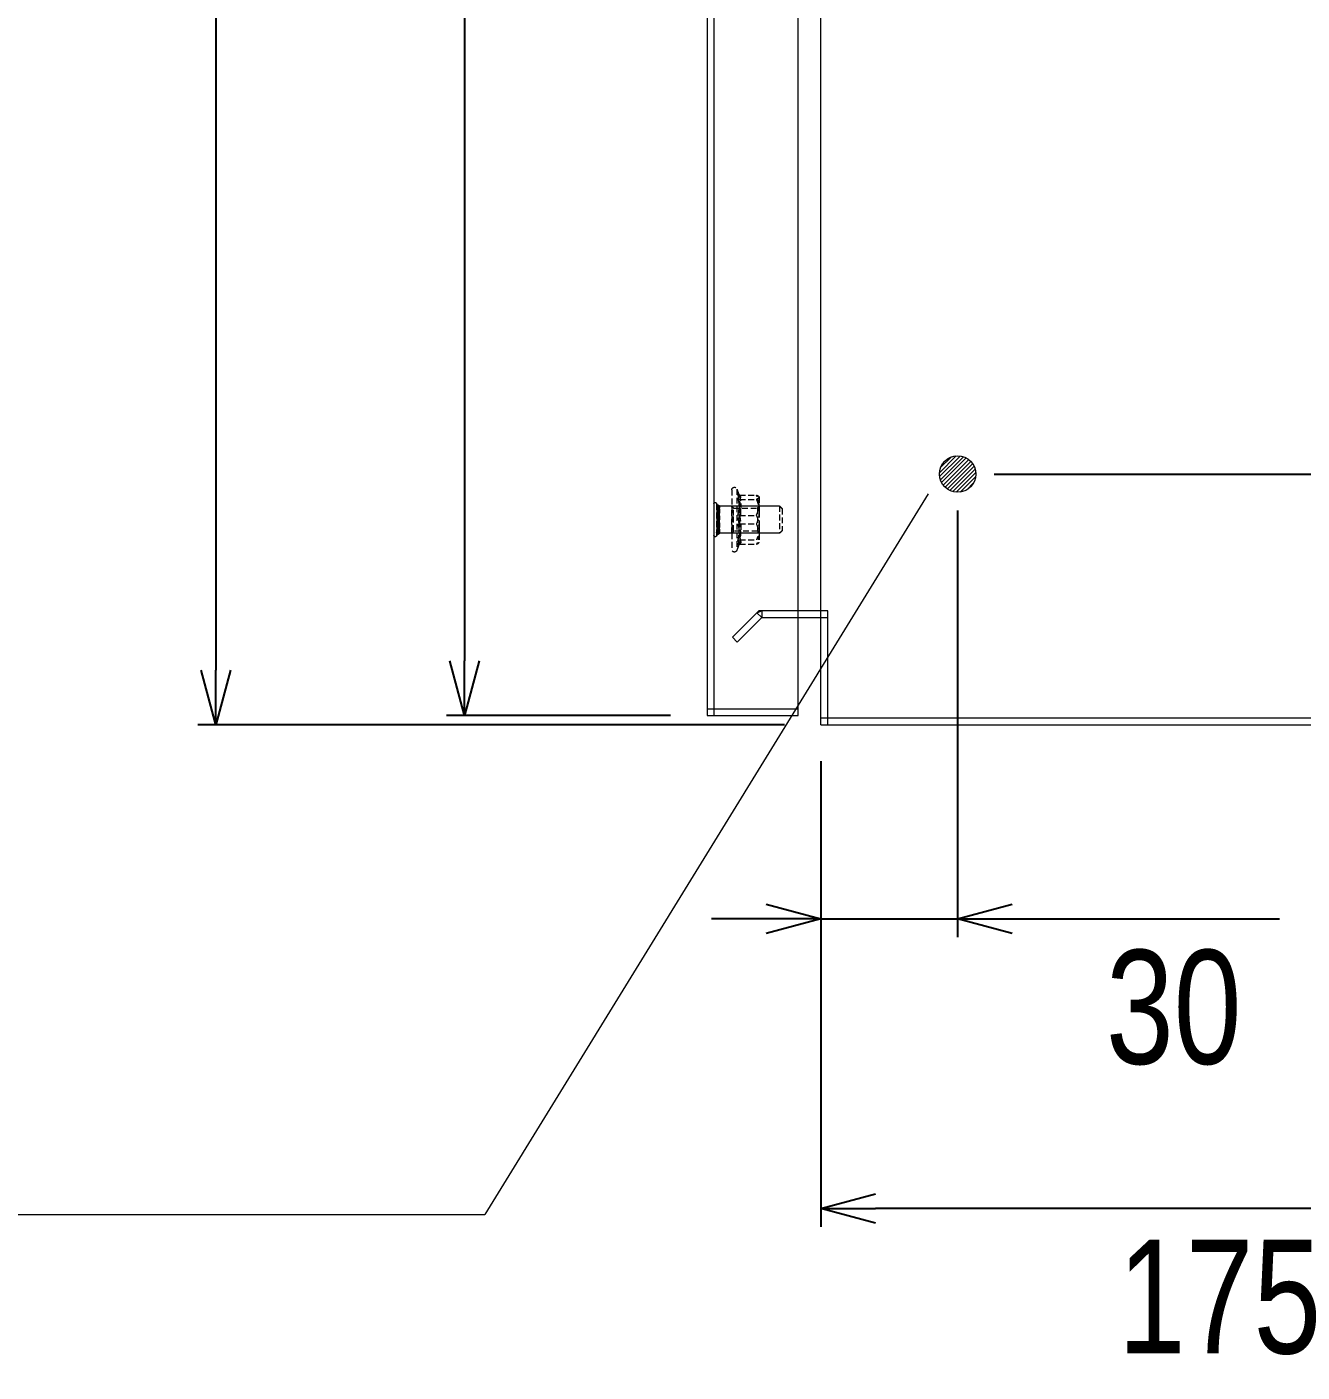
# Model space of a CAD drawing. Header units: millimetres. Extents: x 2056 to 4627, y 1370 to 3195.
# Drawn here: x 4091.3 to 4371.1, y 2270.7 to 2565.9 of the extents above; entities that cross this region are included whole.
import ezdxf

# ---------------------------------------------------------------- set-up
doc = ezdxf.new("R2010")
doc.units = ezdxf.units.MM
doc.linetypes.add('HIDDEN', pattern=[1.905, 1.27, -0.635])
for name, color, linetype in [('AMLAYER_BENDLINE_BACK', 1, 'HIDDEN'), ('BUSBAR', 3, 'Continuous'), ('GR1-1', 3, 'Continuous')]:
    doc.layers.add(name, color=color, linetype=linetype)
doc.styles.add('TAMCO', font='cordia.shx', dxfattribs={"width": 0.8, "height": 25})
doc.dimstyles.new('TAMCO', dxfattribs={"dimtxt": 25, "dimasz": 12, "dimexe": 4, "dimexo": 8, "dimgap": 7, "dimtad": 2, "dimdec": 1, "dimdsep": 46, "dimtxsty": 'TAMCO', "dimblk": 'OPEN30', "dimcen": 2.5, "dimclrd": 4, "dimclre": 4, "dimclrt": 3, "dimadec": 0, "dimazin": 0, "dimtfac": 1, "dimtdec": 1, "dimtmove": 0, "dimatfit": 3, "dimldrblk": 'OPEN30', "dimfxl": 0, "dimarcsym": 0})

# ---------------------------------------------------------------- blocks, each defined once
blk = doc.blocks.new('_Open30')
at = {"color": 0, "linetype": 'ByBlock', "lineweight": -2}
for p, q in [((-1, 0.268), (0, 0)), ((0, 0), (-1, -0.268)), ((0, 0), (-1, 0))]:
    blk.add_line(p, q, dxfattribs=at)
blk = doc.blocks.new('*D44')
at = {"color": 4, "lineweight": -2}
for p, q in [((4232.54, 2829.74), (4183.34, 2829.74)), ((4187.34, 2817.74), (4187.34, 2426.74)), ((4232.54, 2414.74), (4183.34, 2414.74))]:
    blk.add_line(p, q, dxfattribs=at)
at = {"layer": 'DEFPOINTS', "color": 0}
for p in [(4240.54, 2829.74), (4187.34, 2414.74), (4240.54, 2414.74)]:
    blk.add_point(p, dxfattribs=at)
at = {"color": 4, "lineweight": -2, "xscale": 12, "yscale": 12, "zscale": 12}
for p, rotation in [((4187.34, 2829.74), 90), ((4187.34, 2414.74), 270)]:
    blk.add_blockref('_Open30', p, dxfattribs=dict(at, rotation=rotation))
at = {"color": 3, "lineweight": 9, "insert": (4167.84, 2622.24), "char_height": 25, "attachment_point": 5, "rotation": 90, "style": 'TAMCO'}
blk.add_mtext('415', dxfattribs=at)
blk = doc.blocks.new('*D52')
at = {"layer": 'BUSBAR', "color": 4, "lineweight": -2}
for p, q in [((4265.54, 2404.74), (4265.54, 2302.59)), ((4440.54, 2404.74), (4440.54, 2302.59)), ((4428.54, 2306.59), (4277.54, 2306.59))]:
    blk.add_line(p, q, dxfattribs=at)
at = {"layer": 'DEFPOINTS', "color": 0}
for p in [(4265.54, 2412.74), (4440.54, 2412.74), (4265.54, 2306.59)]:
    blk.add_point(p, dxfattribs=at)
at = {"layer": 'BUSBAR', "color": 4, "lineweight": -2, "xscale": 12, "yscale": 12, "zscale": 12, "rotation": 180}
blk.add_blockref('_Open30', (4265.54, 2306.59), dxfattribs=at)
at = {"layer": 'BUSBAR', "color": 4, "lineweight": -2, "xscale": 12, "yscale": 12, "zscale": 12}
blk.add_blockref('_Open30', (4440.54, 2306.59), dxfattribs=at)
at = {"layer": 'BUSBAR', "color": 3, "lineweight": 9, "insert": (4353.04, 2287.09), "char_height": 25, "attachment_point": 5, "style": 'TAMCO'}
blk.add_mtext('175', dxfattribs=at)
blk = doc.blocks.new('*D53')
at = {"layer": 'BUSBAR', "color": 4, "lineweight": -2}
for p, q in [((4257.54, 2862.74), (4128.76, 2862.74)), ((4132.76, 2850.74), (4132.76, 2424.74)), ((4257.54, 2412.74), (4128.76, 2412.74))]:
    blk.add_line(p, q, dxfattribs=at)
at = {"layer": 'DEFPOINTS', "color": 0}
for p in [(4265.54, 2862.74), (4132.76, 2412.74), (4265.54, 2412.74)]:
    blk.add_point(p, dxfattribs=at)
at = {"layer": 'BUSBAR', "color": 4, "lineweight": -2, "xscale": 12, "yscale": 12, "zscale": 12}
for p, rotation in [((4132.76, 2862.74), 90), ((4132.76, 2412.74), 270)]:
    blk.add_blockref('_Open30', p, dxfattribs=dict(at, rotation=rotation))
at = {"layer": 'BUSBAR', "color": 3, "lineweight": 9, "insert": (4113.26, 2637.74), "char_height": 25, "attachment_point": 5, "rotation": 90, "style": 'TAMCO'}
blk.add_mtext('450', dxfattribs=at)
blk = doc.blocks.new('6X10')
at = {"color": 1, "linetype": 'HIDDEN', "lineweight": 9}
for p, q in [((44520.8, -24180.64), (44520.8, -24186.64)), ((44534, -24180.63), (44534, -24180.78)), ((44534.38, -24180.65), (44534, -24180.65)), ((44534.38, -24180.65), (44534, -24180.65)), ((44534.38, -24180.69), (44534, -24180.69)), ((44534.38, -24180.73), (44534, -24180.73)), ((44534, -24180.78), (44534, -24180.75)), ((44534, -24180.75), (44534, -24181.09)), ((44534.38, -24180.77), (44534, -24180.77)), ((44534.38, -24180.82), (44534, -24180.82)), ((44534.6, -24180.58), (44534.38, -24180.58)), ((44534.6, -24180.63), (44534.38, -24180.63)), ((44534.38, -24180.63), (44534.38, -24180.78)), ((44534.6, -24180.64), (44534.38, -24180.64)), ((44534.6, -24180.69), (44534.38, -24180.69)), ((44534.6, -24180.71), (44534.38, -24180.71)), ((44534.6, -24180.71), (44534.38, -24180.71)), ((44534.6, -24180.75), (44534.38, -24180.75)), ((44534.38, -24180.75), (44534.38, -24181.36)), ((44534.38, -24180.75), (44534.38, -24180.78)), ((44534.6, -24180.78), (44534.38, -24180.78)), ((44534.6, -24180.81), (44534.38, -24180.81)), ((44534.6, -24180.19), (44534.6, -24187.1)), ((44535.2, -24180.19), (44535.2, -24187.1)), ((44520.2, -24181.24), (44520.2, -24186.05)), ((44534.38, -24180.93), (44534, -24180.93)), ((44534.38, -24181.01), (44534, -24181.01)), ((44534.38, -24181.09), (44534, -24181.09)), ((44534, -24181.36), (44534, -24181.09)), ((44534.38, -24181.18), (44534, -24181.18)), ((44534.38, -24181.36), (44534, -24181.36)), ((44534, -24181.36), (44534, -24182)), ((44534.38, -24181.47), (44534, -24181.47)), ((44534.38, -24181.58), (44534, -24181.58)), ((44534.38, -24181.71), (44534, -24181.71)), ((44534.38, -24181.94), (44534, -24181.94)), ((44534, -24182), (44534, -24182.21)), ((44534.38, -24182.08), (44534, -24182.08)), ((44534.38, -24182.21), (44534, -24182.21)), ((44534, -24182.79), (44534, -24182.21)), ((44534.38, -24182.36), (44534, -24182.36)), ((44534.38, -24182.63), (44534, -24182.63)), ((44534, -24182.79), (44534, -24182.91)), ((44534.38, -24182.79), (44534, -24182.79)), ((44534, -24182.91), (44534, -24183.69)), ((44534.38, -24182.95), (44534, -24182.95)), ((44534.38, -24183.11), (44534, -24183.11)), ((44534.38, -24183.4), (44534, -24183.4)), ((44534.38, -24183.57), (44534, -24183.57)), ((44534, -24184.34), (44534, -24183.69)), ((44534, -24183.69), (44534, -24183.72)), ((44534.38, -24183.72), (44534, -24183.72)), ((44534.6, -24180.9), (44534.38, -24180.9)), ((44534.6, -24181.11), (44534.38, -24181.11)), ((44534.6, -24181.17), (44534.38, -24181.17)), ((44534.6, -24181.36), (44534.38, -24181.36)), ((44534.38, -24181.58), (44534.38, -24181.36)), ((44534.6, -24181.43), (44534.38, -24181.43)), ((44534.38, -24182), (44534.38, -24181.58)), ((44534.6, -24181.69), (44534.38, -24181.69)), ((44534.6, -24181.93), (44534.38, -24181.93)), ((44534.6, -24182), (44534.38, -24182)), ((44534.38, -24182), (44534.38, -24182.91)), ((44534.6, -24182.25), (44534.38, -24182.25)), ((44534.6, -24182.55), (44534.38, -24182.55)), ((44534.6, -24182.64), (44534.38, -24182.64)), ((44534.38, -24183.57), (44534.38, -24182.91)), ((44534.6, -24182.91), (44534.38, -24182.91)), ((44534.38, -24182.95), (44534.38, -24182.91)), ((44534.6, -24183), (44534.38, -24183)), ((44534.6, -24183.32), (44534.38, -24183.32)), ((44534.38, -24183.6), (44534.38, -24183.57)), ((44534.38, -24183.6), (44534.38, -24183.69)), ((44534.6, -24183.6), (44534.38, -24183.6)), ((44534.6, -24183.69), (44534.38, -24183.69)), ((44534.38, -24183.69), (44534.38, -24184.65)), ((44534.38, -24183.89), (44534, -24183.89)), ((44534.38, -24184.18), (44534, -24184.18)), ((44534.38, -24184.34), (44534, -24184.34)), ((44534, -24184.34), (44534, -24184.38)), ((44534, -24184.38), (44534, -24184.5)), ((44534.38, -24184.5), (44534, -24184.5)), ((44534, -24184.5), (44534, -24184.65)), ((44534, -24184.65), (44534, -24185.36)), ((44534.38, -24184.66), (44534, -24184.66)), ((44534.38, -24184.93), (44534, -24184.93)), ((44534.38, -24185.08), (44534, -24185.08)), ((44534.38, -24185.21), (44534, -24185.21)), ((44534.38, -24185.35), (44534, -24185.35)), ((44534, -24185.71), (44534, -24185.36)), ((44534.38, -24185.58), (44534, -24185.58)), ((44534.38, -24185.71), (44534, -24185.71)), ((44534, -24185.71), (44534, -24185.82)), ((44534.38, -24185.82), (44534, -24185.82)), ((44534, -24185.82), (44534, -24186.12)), ((44534.38, -24185.93), (44534, -24185.93)), ((44534.38, -24186.11), (44534, -24186.11)), ((44534, -24186.12), (44534, -24186.58)), ((44534.38, -24186.2), (44534, -24186.2)), ((44534.38, -24186.28), (44534, -24186.28)), ((44534.38, -24186.36), (44534, -24186.36)), ((44534.38, -24186.47), (44534, -24186.47)), ((44534.38, -24186.52), (44534, -24186.52)), ((44534.38, -24186.56), (44534, -24186.56)), ((44534, -24186.58), (44534, -24186.71)), ((44534.38, -24186.6), (44534, -24186.6)), ((44534.38, -24186.63), (44534, -24186.63)), ((44534.38, -24186.64), (44534, -24186.64)), ((44534.6, -24183.97), (44534.38, -24183.97)), ((44534.6, -24184.29), (44534.38, -24184.29)), ((44534.6, -24184.38), (44534.38, -24184.38)), ((44534.38, -24185.08), (44534.38, -24184.65)), ((44534.6, -24184.65), (44534.38, -24184.65)), ((44534.6, -24184.74), (44534.38, -24184.74)), ((44534.6, -24185.04), (44534.38, -24185.04)), ((44534.38, -24185.21), (44534.38, -24185.08)), ((44534.38, -24185.36), (44534.38, -24185.21)), ((44534.6, -24185.29), (44534.38, -24185.29)), ((44534.38, -24185.36), (44534.38, -24186.12)), ((44534.6, -24185.36), (44534.38, -24185.36)), ((44534.6, -24185.6), (44534.38, -24185.6)), ((44534.6, -24185.86), (44534.38, -24185.86)), ((44534.6, -24185.93), (44534.38, -24185.93)), ((44534.38, -24186.2), (44534.38, -24186.12)), ((44534.6, -24186.12), (44534.38, -24186.12)), ((44534.6, -24186.18), (44534.38, -24186.18)), ((44534.38, -24186.28), (44534.38, -24186.2)), ((44534.38, -24186.58), (44534.38, -24186.28)), ((44534.6, -24186.38), (44534.38, -24186.38)), ((44534.6, -24186.54), (44534.38, -24186.54)), ((44534.38, -24186.58), (44534.38, -24186.93)), ((44534.6, -24186.58), (44534.38, -24186.58)), ((44534.6, -24186.71), (44534.38, -24186.71)), ((44534.6, -24186.83), (44534.38, -24186.83)), ((44534.6, -24186.86), (44534.38, -24186.86)), ((44534.6, -24186.93), (44534.38, -24186.93)), ((44534.6, -24186.95), (44534.41, -24186.95)), ((44534.6, -24187), (44534.49, -24187)), ((44534.6, -24187.01), (44534.52, -24187.01))]:
    blk.add_line(p, q, dxfattribs=at)
for centre, start, end in [((44534.9, -24180.19), 0, 180), ((44534.9, -24187.1), 180, 0)]:
    blk.add_arc(centre, 0.297, start, end, dxfattribs=at)
for points, degree in [([(44520.8, -24180.64), (44520.2, -24181.24)], 1), ([(44534.38, -24180.64), (44534, -24180.64)], 1), ([(44534.6, -24180.63), (44534.38, -24180.63)], 1), ([(44535.2, -24180.2), (44535.2, -24180.2)], 1), ([(44520.2, -24186.05), (44520.8, -24186.64)], 1), ([(44534, -24186.64), (44534.38, -24186.64)], 1), ([(44534.6, -24186.84), (44534.49, -24186.77), (44534.37, -24186.83), (44534.25, -24186.86)], 3), ([(44534.28, -24186.87), (44534.39, -24186.83), (44534.5, -24186.79), (44534.6, -24186.85)], 3), ([(44534.28, -24186.87), (44534.39, -24186.88), (44534.5, -24186.94), (44534.6, -24187.01)], 3), ([(44534.52, -24187.01), (44534.6, -24187.01)], 1), ([(44535.2, -24187.09), (44535.2, -24187.09)], 1)]:
    blk.add_open_spline(points, degree=degree, dxfattribs=at)
at = {"color": 1, "lineweight": 9}
for points in [[(44534, -24180.64), (44520.8, -24180.64)], [(44520.8, -24186.64), (44534, -24186.64)]]:
    blk.add_open_spline(points, degree=1, dxfattribs=at)
at = {"color": 1, "linetype": 'HIDDEN', "lineweight": 9}
for points, knots in [([(44534.6, -24180.26), (44534.53, -24180.31), (44534.33, -24180.43), (44534.13, -24180.55), (44534, -24180.63)], [0, 0, 0, 0, 0.374628, 1, 1, 1, 1]), ([(44534, -24180.64), (44534.12, -24180.58), (44534.32, -24180.46), (44534.52, -24180.33), (44534.6, -24180.28)], [0, 0, 0, 0, 0.559493, 1, 1, 1, 1]), ([(44534.6, -24180.34), (44534.53, -24180.38), (44534.33, -24180.5), (44534.13, -24180.62), (44534, -24180.69)], [0, 0, 0, 0, 0.374625, 1, 1, 1, 1]), ([(44534, -24180.71), (44534.13, -24180.63), (44534.33, -24180.51), (44534.53, -24180.39), (44534.6, -24180.34)], [0, 0, 0, 0, 0.625374, 1, 1, 1, 1]), ([(44534, -24180.78), (44534.12, -24180.72), (44534.32, -24180.6), (44534.52, -24180.49), (44534.6, -24180.44)], [0, 0, 0, 0, 0.559495, 1, 1, 1, 1]), ([(44534.6, -24180.45), (44534.52, -24180.5), (44534.32, -24180.62), (44534.12, -24180.74), (44534, -24180.81)], [0, 0, 0, 0, 0.440506, 1, 1, 1, 1]), ([(44534.6, -24180.76), (44534.53, -24180.8), (44534.33, -24180.55), (44534.13, -24180.65), (44534, -24180.71)], [0, 0, 0, 0, 0.374628, 1, 1, 1, 1]), ([(44534.6, -24180.76), (44534.52, -24180.81), (44534.32, -24180.57), (44534.12, -24180.69), (44534, -24180.75)], [0, 0, 0, 0, 0.440505, 1, 1, 1, 1]), ([(44534, -24180.9), (44534.13, -24180.85), (44534.33, -24180.76), (44534.53, -24180.67), (44534.6, -24180.63)], [0, 0, 0, 0, 0.625372, 1, 1, 1, 1]), ([(44534.11, -24180.56), (44534.2, -24180.58), (44534.37, -24180.72), (44534.53, -24180.62), (44534.6, -24180.58)], [0.1790506, 0.1790506, 0.1790506, 0.1790506, 0.6253726, 1, 1, 1, 1]), ([(44534.6, -24180.86), (44534.53, -24180.89), (44534.33, -24180.97), (44534.13, -24181.05), (44534, -24181.11)], [0, 0, 0, 0, 0.374627, 1, 1, 1, 1]), ([(44534, -24181.17), (44534.13, -24181.11), (44534.33, -24181.01), (44534.53, -24180.91), (44534.6, -24180.87)], [0, 0, 0, 0, 0.625375, 1, 1, 1, 1]), ([(44534, -24181.36), (44534.13, -24181.32), (44534.33, -24181.25), (44534.53, -24181.17), (44534.6, -24181.15)], [0, 0, 0, 0, 0.625374, 1, 1, 1, 1]), ([(44534.6, -24181.16), (44534.53, -24181.19), (44534.33, -24181.28), (44534.13, -24181.37), (44534, -24181.43)], [0, 0, 0, 0, 0.374628, 1, 1, 1, 1]), ([(44534, -24181.69), (44534.13, -24181.63), (44534.33, -24181.55), (44534.53, -24181.47), (44534.6, -24181.44)], [0, 0, 0, 0, 0.625372, 1, 1, 1, 1]), ([(44534.6, -24181.77), (44534.41, -24181.82), (44534.21, -24181.87), (44534.01, -24181.92), (44534, -24181.93)], [0, 0, 0, 0, 0.950163, 1, 1, 1, 1]), ([(44534.6, -24181.78), (44534.53, -24181.81), (44534.33, -24181.88), (44534.13, -24181.95), (44534, -24182)], [0, 0, 0, 0, 0.374626, 1, 1, 1, 1]), ([(44534, -24182.25), (44534.13, -24182.23), (44534.33, -24182.19), (44534.53, -24182.15), (44534.6, -24182.14)], [0, 0, 0, 0, 0.625372, 1, 1, 1, 1]), ([(44534.6, -24182.48), (44534.52, -24182.49), (44534.32, -24182.51), (44534.12, -24182.54), (44534, -24182.55)], [0, 0, 0, 0, 0.440506, 1, 1, 1, 1]), ([(44534, -24182.64), (44534.01, -24182.64), (44534.21, -24182.59), (44534.41, -24182.54), (44534.6, -24182.49)], [0, 0, 0, 0, 0.049836, 1, 1, 1, 1]), ([(44534, -24182.91), (44534.13, -24182.9), (44534.33, -24182.89), (44534.53, -24182.87), (44534.6, -24182.87)], [0, 0, 0, 0, 0.625373, 1, 1, 1, 1]), ([(44534.6, -24182.88), (44534.53, -24182.9), (44534.33, -24182.94), (44534.13, -24182.97), (44534, -24183)], [0, 0, 0, 0, 0.374622, 1, 1, 1, 1]), ([(44534, -24183.32), (44534.12, -24183.3), (44534.32, -24183.28), (44534.52, -24183.25), (44534.6, -24183.24)], [0, 0, 0, 0, 0.559496, 1, 1, 1, 1]), ([(44534.6, -24183.64), (44534.53, -24183.64), (44534.33, -24183.62), (44534.13, -24183.61), (44534, -24183.6)], [0, 0, 0, 0, 0.374629, 1, 1, 1, 1]), ([(44534.6, -24183.65), (44534.53, -24183.65), (44534.33, -24183.66), (44534.13, -24183.68), (44534, -24183.69)], [0, 0, 0, 0, 0.374629, 1, 1, 1, 1]), ([(44534, -24183.97), (44534.01, -24183.97), (44534.21, -24184), (44534.41, -24184.02), (44534.6, -24184.05)], [0, 0, 0, 0, 0.049836, 1, 1, 1, 1]), ([(44534.6, -24184.41), (44534.53, -24184.39), (44534.33, -24184.35), (44534.13, -24184.32), (44534, -24184.29)], [0, 0, 0, 0, 0.374627, 1, 1, 1, 1]), ([(44534, -24184.38), (44534.13, -24184.39), (44534.33, -24184.4), (44534.53, -24184.42), (44534.6, -24184.42)], [0, 0, 0, 0, 0.625373, 1, 1, 1, 1]), ([(44534, -24184.65), (44534.12, -24184.68), (44534.32, -24184.73), (44534.52, -24184.78), (44534.6, -24184.8)], [0, 0, 0, 0, 0.559496, 1, 1, 1, 1]), ([(44534.6, -24184.81), (44534.41, -24184.79), (44534.21, -24184.76), (44534.01, -24184.74), (44534, -24184.74)], [0, 0, 0, 0, 0.950164, 1, 1, 1, 1]), ([(44534, -24185.04), (44534.13, -24185.06), (44534.33, -24185.1), (44534.53, -24185.14), (44534.6, -24185.15)], [0, 0, 0, 0, 0.625375, 1, 1, 1, 1]), ([(44534.6, -24185.51), (44534.53, -24185.48), (44534.33, -24185.41), (44534.13, -24185.34), (44534, -24185.29)], [0, 0, 0, 0, 0.374626, 1, 1, 1, 1]), ([(44534.6, -24185.51), (44534.52, -24185.49), (44534.32, -24185.44), (44534.12, -24185.39), (44534, -24185.36)], [0, 0, 0, 0, 0.440506, 1, 1, 1, 1]), ([(44534, -24185.6), (44534.13, -24185.65), (44534.33, -24185.74), (44534.53, -24185.82), (44534.6, -24185.85)], [0, 0, 0, 0, 0.625376, 1, 1, 1, 1]), ([(44534.6, -24186.13), (44534.53, -24186.1), (44534.33, -24186.01), (44534.13, -24185.92), (44534, -24185.86)], [0, 0, 0, 0, 0.374626, 1, 1, 1, 1]), ([(44534, -24185.93), (44534.13, -24185.97), (44534.33, -24186.04), (44534.53, -24186.12), (44534.6, -24186.14)], [0, 0, 0, 0, 0.625374, 1, 1, 1, 1]), ([(44534, -24186.12), (44534.13, -24186.18), (44534.33, -24186.28), (44534.53, -24186.38), (44534.6, -24186.42)], [0, 0, 0, 0, 0.625373, 1, 1, 1, 1]), ([(44534.6, -24186.43), (44534.53, -24186.4), (44534.33, -24186.32), (44534.13, -24186.23), (44534, -24186.18)], [0, 0, 0, 0, 0.37463, 1, 1, 1, 1]), ([(44534, -24186.38), (44534.13, -24186.44), (44534.33, -24186.53), (44534.53, -24186.62), (44534.6, -24186.66)], [0, 0, 0, 0, 0.625374, 1, 1, 1, 1]), ([(44534.6, -24186.88), (44534.41, -24186.77), (44534.21, -24186.66), (44534.01, -24186.55), (44534, -24186.54)], [0, 0, 0, 0, 0.950164, 1, 1, 1, 1]), ([(44534.6, -24186.88), (44534.53, -24186.84), (44534.33, -24186.74), (44534.13, -24186.64), (44534, -24186.58)], [0, 0, 0, 0, 0.374625, 1, 1, 1, 1]), ([(44534, -24186.71), (44534.13, -24186.78), (44534.33, -24186.9), (44534.53, -24187.02), (44534.6, -24187.06)], [0, 0, 0, 0, 0.625372, 1, 1, 1, 1]), ([(44534.6, -24187.03), (44534.53, -24186.98), (44534.39, -24186.9), (44534.26, -24186.82), (44534.19, -24186.82)], [0, 0, 0, 0, 0.3746281, 0.6864114, 0.6864114, 0.6864114, 0.6864114]), ([(44534.29, -24186.88), (44534.32, -24186.87), (44534.43, -24186.84), (44534.53, -24186.9), (44534.6, -24186.95)], [0.4828472, 0.4828472, 0.4828472, 0.4828472, 0.6253746, 1, 1, 1, 1]), ([(44534.6, -24186.95), (44534.53, -24186.91), (44534.43, -24186.85), (44534.33, -24186.88), (44534.31, -24186.89)], [0, 0, 0, 0, 0.3746265, 0.4980991, 0.4980991, 0.4980991, 0.4980991])]:
    blk.add_open_spline(points, degree=3, knots=knots, dxfattribs=at)
at = {"layer": 'AMLAYER_BENDLINE_BACK', "color": 1, "lineweight": 9}
for p, q in [((44530.16, -24176.93), (44530.16, -24190.36)), ((44531.26, -24177.11), (44531.26, -24190.18)), ((44525.26, -24178.71), (44525.26, -24181.89)), ((44529.55, -24178.24), (44525.86, -24178.24)), ((44529.55, -24179.19), (44525.86, -24179.19)), ((44531.24, -24186.64), (44531.24, -24180.64)), ((44525.26, -24181.89), (44525.26, -24186.82)), ((44525.61, -24181.14), (44525.61, -24186.14)), ((44529.55, -24182.7), (44525.86, -24182.7)), ((44530.89, -24182.77), (44530.89, -24181.14)), ((44530.89, -24186.14), (44530.89, -24182.77)), ((44529.55, -24184.59), (44525.86, -24184.59)), ((44525.26, -24186.82), (44525.26, -24188.64)), ((44529.55, -24188.1), (44525.86, -24188.1)), ((44529.55, -24189.05), (44525.86, -24189.05))]:
    blk.add_line(p, q, dxfattribs=at)
for centre, start, end in [((44530.7, -24177.11), 0, 160), ((44530.7, -24190.18), 200, 0)]:
    blk.add_arc(centre, 0.567, start, end, dxfattribs=at)
for points in [[(44530.16, -24176.92), (44529.66, -24178.31)], [(44525.61, -24181.14), (44525.26, -24180.64)], [(44529.82, -24178.14), (44529.83, -24178.12)], [(44531.24, -24180.64), (44530.89, -24181.14)], [(44531.26, -24180.64), (44531.24, -24180.64)], [(44530.89, -24181.14), (44525.61, -24181.14)], [(44525.26, -24186.64), (44525.61, -24186.14)], [(44525.61, -24186.14), (44530.89, -24186.14)], [(44530.89, -24186.14), (44531.24, -24186.64)], [(44531.24, -24186.64), (44531.26, -24186.64)], [(44529.67, -24188.99), (44529.66, -24188.97)], [(44529.66, -24188.98), (44530.16, -24190.37)], [(44529.83, -24189.17), (44529.79, -24189.13)]]:
    blk.add_open_spline(points, degree=1, dxfattribs=at)
for points, knots in [([(44525.86, -24178.24), (44525.59, -24178.38), (44525.28, -24178.53), (44525.26, -24178.7), (44525.26, -24178.71)], [0, 0, 0, 0, 0.896037, 1, 1, 1, 1]), ([(44525.26, -24180.47), (44525.34, -24179.86), (44525.44, -24179.09), (44525.79, -24178.38), (44525.86, -24178.24)], [0, 0, 0, 0, 0.801464, 1, 1, 1, 1]), ([(44525.26, -24178.71), (44525.34, -24178.84), (44525.44, -24179), (44525.79, -24179.16), (44525.86, -24179.19)], [0, 0, 0, 0, 0.801462, 1, 1, 1, 1]), ([(44525.86, -24179.19), (44525.77, -24179.41), (44525.42, -24180.28), (44525.33, -24181.21), (44525.26, -24181.89)], [0, 0, 0, 0, 0.263254, 1, 1, 1, 1]), ([(44525.86, -24182.7), (44525.59, -24182.04), (44525.28, -24181.31), (44525.26, -24180.55), (44525.26, -24180.47)], [0, 0, 0, 0, 0.896037, 1, 1, 1, 1]), ([(44529.55, -24179.19), (44529.42, -24179.03), (44529.15, -24178.71), (44529.41, -24178.4), (44529.55, -24178.24)], [0, 0, 0, 0, 0.492148, 1, 1, 1, 1]), ([(44529.55, -24178.24), (44529.42, -24178.97), (44529.15, -24180.46), (44529.41, -24181.94), (44529.55, -24182.7)], [0, 0, 0, 0, 0.492148, 1, 1, 1, 1]), ([(44529.55, -24184.59), (44529.42, -24183.71), (44529.15, -24181.9), (44529.41, -24180.1), (44529.55, -24179.19)], [0, 0, 0, 0, 0.492148, 1, 1, 1, 1]), ([(44529.55, -24178.24), (44529.59, -24178.23), (44529.67, -24178.23), (44529.78, -24178.17), (44529.86, -24178.08), (44529.91, -24178.01), (44529.92, -24177.97), (44529.92, -24177.96)], [0, 0, 0, 0, 0.236183, 0.471396, 0.73246, 0.992086, 1, 1, 1, 1]), ([(44529.92, -24178.96), (44529.92, -24178.96), (44529.91, -24178.99), (44529.86, -24179.06), (44529.78, -24179.13), (44529.67, -24179.18), (44529.59, -24179.18), (44529.55, -24179.19)], [0, 0, 0, 0, 0.007913, 0.26753, 0.528598, 0.763816, 1, 1, 1, 1]), ([(44529.92, -24177.96), (44529.88, -24178.01), (44529.67, -24178.21), (44529.53, -24178.56), (44529.8, -24178.83), (44529.92, -24178.96)], [0, 0, 0, 0, 0.118084, 0.592259, 1, 1, 1, 1]), ([(44529.92, -24182.65), (44529.88, -24182.47), (44529.67, -24181.56), (44529.53, -24179.98), (44529.8, -24178.6), (44529.92, -24177.96)], [0, 0, 0, 0, 0.118083, 0.592258, 1, 1, 1, 1]), ([(44529.92, -24178.96), (44529.88, -24179.18), (44529.67, -24180.3), (44529.53, -24182.22), (44529.8, -24183.87), (44529.92, -24184.64)], [0, 0, 0, 0, 0.118083, 0.592258, 1, 1, 1, 1]), ([(44529.64, -24178.35), (44529.64, -24178.35), (44529.64, -24178.33), (44529.66, -24178.26), (44529.8, -24178.15), (44529.82, -24178.14)], [0, 0, 0, 0, 0.006763, 0.854115, 1, 1, 1, 1]), ([(44525.26, -24181.89), (44525.27, -24182.03), (44525.29, -24182.92), (44525.55, -24183.83), (44525.85, -24184.56), (44525.86, -24184.59)], [0, 0, 0, 0, 0.148485, 0.965571, 1, 1, 1, 1]), ([(44525.86, -24182.7), (44525.77, -24182.93), (44525.42, -24183.79), (44525.33, -24184.72), (44525.26, -24185.4)], [0, 0, 0, 0, 0.263254, 1, 1, 1, 1]), ([(44529.55, -24182.7), (44529.42, -24183.58), (44529.15, -24185.39), (44529.41, -24187.19), (44529.55, -24188.1)], [0, 0, 0, 0, 0.492148, 1, 1, 1, 1]), ([(44529.55, -24182.7), (44529.59, -24182.7), (44529.67, -24182.7), (44529.78, -24182.68), (44529.86, -24182.67), (44529.91, -24182.66), (44529.92, -24182.65), (44529.92, -24182.65)], [0, 0, 0, 0, 0.236186, 0.471401, 0.732468, 0.992093, 1, 1, 1, 1]), ([(44529.92, -24188.33), (44529.88, -24188.11), (44529.67, -24186.99), (44529.53, -24185.07), (44529.8, -24183.42), (44529.92, -24182.65)], [0, 0, 0, 0, 0.118083, 0.592259, 1, 1, 1, 1]), ([(44525.86, -24184.59), (44525.59, -24185.25), (44525.28, -24185.98), (44525.26, -24186.74), (44525.26, -24186.82)], [0, 0, 0, 0, 0.896036, 1, 1, 1, 1]), ([(44525.26, -24185.4), (44525.27, -24185.54), (44525.29, -24186.43), (44525.55, -24187.34), (44525.85, -24188.07), (44525.86, -24188.1)], [0, 0, 0, 0, 0.148485, 0.965571, 1, 1, 1, 1]), ([(44529.55, -24189.05), (44529.42, -24188.32), (44529.15, -24186.83), (44529.41, -24185.35), (44529.55, -24184.59)], [0, 0, 0, 0, 0.492149, 1, 1, 1, 1]), ([(44529.92, -24184.64), (44529.92, -24184.64), (44529.91, -24184.63), (44529.86, -24184.62), (44529.78, -24184.6), (44529.67, -24184.59), (44529.59, -24184.59), (44529.55, -24184.59)], [0, 0, 0, 0, 0.007907, 0.267531, 0.528599, 0.763814, 1, 1, 1, 1]), ([(44529.92, -24184.64), (44529.88, -24184.82), (44529.67, -24185.73), (44529.53, -24187.3), (44529.8, -24188.69), (44529.92, -24189.32)], [0, 0, 0, 0, 0.118083, 0.592258, 1, 1, 1, 1]), ([(44525.26, -24186.82), (44525.34, -24187.43), (44525.44, -24188.2), (44525.79, -24188.91), (44525.86, -24189.05)], [0, 0, 0, 0, 0.801462, 1, 1, 1, 1]), ([(44525.86, -24189.05), (44525.59, -24188.91), (44525.28, -24188.76), (44525.26, -24188.59), (44525.26, -24188.58)], [0, 0, 0, 0, 0.896037, 1, 1, 1, 1]), ([(44529.55, -24188.1), (44529.42, -24188.26), (44529.15, -24188.57), (44529.41, -24188.89), (44529.55, -24189.05)], [0, 0, 0, 0, 0.492148, 1, 1, 1, 1]), ([(44529.55, -24188.1), (44529.59, -24188.11), (44529.67, -24188.11), (44529.78, -24188.16), (44529.86, -24188.23), (44529.91, -24188.3), (44529.92, -24188.33), (44529.92, -24188.33)], [0, 0, 0, 0, 0.236185, 0.471399, 0.732462, 0.992087, 1, 1, 1, 1]), ([(44529.92, -24189.32), (44529.92, -24189.32), (44529.91, -24189.28), (44529.86, -24189.21), (44529.78, -24189.12), (44529.67, -24189.06), (44529.59, -24189.05), (44529.55, -24189.05)], [0, 0, 0, 0, 0.007914, 0.267531, 0.5286, 0.763815, 1, 1, 1, 1]), ([(44529.78, -24189.14), (44529.69, -24188.99), (44529.52, -24188.71), (44529.79, -24188.46), (44529.92, -24188.33)], [0, 0, 0, 0, 0.500552, 1, 1, 1, 1])]:
    blk.add_open_spline(points, degree=3, knots=knots, dxfattribs=at)
blk = doc.blocks.new('*D54')
at = {"layer": 'BUSBAR', "color": 4, "lineweight": -2}
for p, q in [((4303.54, 2467.74), (4485.98, 2467.74)), ((4481.98, 2424.74), (4481.98, 2455.74)), ((4448.54, 2412.74), (4485.98, 2412.74))]:
    blk.add_line(p, q, dxfattribs=at)
at = {"layer": 'DEFPOINTS', "color": 0}
for p in [(4295.54, 2467.74), (4481.98, 2467.74), (4440.54, 2412.74)]:
    blk.add_point(p, dxfattribs=at)
at = {"layer": 'BUSBAR', "color": 4, "lineweight": -2, "xscale": 12, "yscale": 12, "zscale": 12}
for p, rotation in [((4481.98, 2467.74), 90), ((4481.98, 2412.74), 270)]:
    blk.add_blockref('_Open30', p, dxfattribs=dict(at, rotation=rotation))
at = {"layer": 'BUSBAR', "color": 3, "lineweight": 9, "insert": (4501.48, 2440.24), "char_height": 25, "attachment_point": 5, "rotation": 90, "style": 'TAMCO'}
blk.add_mtext('55', dxfattribs=at)
blk = doc.blocks.new('*D41')
at = {"layer": 'BUSBAR', "color": 4, "lineweight": -2}
for p, q in [((4295.54, 2459.74), (4295.54, 2366.13)), ((4265.54, 2404.74), (4265.54, 2366.13)), ((4253.54, 2370.13), (4241.54, 2370.13)), ((4265.54, 2370.13), (4295.54, 2370.13)), ((4307.54, 2370.13), (4366.16, 2370.13))]:
    blk.add_line(p, q, dxfattribs=at)
at = {"layer": 'DEFPOINTS', "color": 0}
for p in [(4295.54, 2467.74), (4265.54, 2412.74), (4265.54, 2370.13)]:
    blk.add_point(p, dxfattribs=at)
at = {"layer": 'BUSBAR', "color": 4, "lineweight": -2, "xscale": 12, "yscale": 12, "zscale": 12}
blk.add_blockref('_Open30', (4265.54, 2370.13), dxfattribs=at)
at = {"layer": 'BUSBAR', "color": 4, "lineweight": -2, "xscale": 12, "yscale": 12, "zscale": 12, "rotation": 180}
blk.add_blockref('_Open30', (4295.54, 2370.13), dxfattribs=at)
at = {"layer": 'BUSBAR', "color": 3, "lineweight": 9, "insert": (4342.97, 2350.63), "char_height": 25, "attachment_point": 5, "style": 'TAMCO'}
blk.add_mtext('30', dxfattribs=at)

msp = doc.modelspace()

# ---------------------------------------------------------------- hatches: boundary and pattern name
at = {"lineweight": 9}
h = msp.add_hatch(dxfattribs=at)
h.set_pattern_fill('ANSI31', color=1, scale=5, style=0)
h.set_pattern_definition([(45, (36204.1998, 8017.9817), (-0.441941738, 0.441941738), [])])
h.paths.add_polyline_path([(4299.54, 2467.74, 1), (4291.54, 2467.74, 1)])

# ---------------------------------------------------------------- linework, layer by layer
for p, q in [((4240.54, 2829.74), (4240.54, 2414.74)), ((4242.04, 2829.74), (4242.04, 2414.74)), ((4260.54, 2414.74), (4260.54, 2829.74)), ((4265.54, 2412.74), (4265.54, 2802.74)), ((4251.92, 2437.74), (4246.11, 2431.93)), ((4252.54, 2436.24), (4247.17, 2430.87)), ((4251.48, 2437.3), (4252.54, 2437.74)), ((4252.54, 2436.24), (4251.48, 2437.3)), ((4267.04, 2437.74), (4251.92, 2437.74)), ((4252.54, 2437.74), (4252.54, 2436.24)), ((4252.54, 2436.24), (4267.04, 2436.24)), ((4265.54, 2412.74), (4265.54, 2437.74)), ((4267.04, 2412.74), (4267.04, 2437.74)), ((4247.17, 2430.87), (4246.11, 2431.93)), ((4240.54, 2416.24), (4260.54, 2416.24)), ((4240.54, 2414.74), (4260.54, 2414.74)), ((4265.54, 2414.24), (4440.54, 2414.24)), ((4265.54, 2412.74), (4440.54, 2412.74))]:
    msp.add_line(p, q, dxfattribs=at)
at = {"color": 1, "lineweight": 9}
msp.add_circle((4295.54, 2467.74), 4, dxfattribs=at)
at = {"layer": 'BUSBAR', "color": 2, "lineweight": 9}
for p in [(4289.06, 2463.39), (3755.25, 2305.24)]:
    msp.add_line(p, (4191.75, 2305.24), dxfattribs=at)
at = {"layer": 'GR1-1', "color": 0, "linetype": 'Continuous', "lineweight": 9}
for p, q in [((4265.54, 2414.24), (4440.54, 2414.24)), ((4266.85, 2414.24), (4268.35, 2414.24))]:
    msp.add_line(p, q, dxfattribs=at)

# ---------------------------------------------------------------- block references
at = {"layer": 'BUSBAR', "color": 2, "lineweight": 9, "xscale": -1}
msp.add_blockref('6X10', (48777.24, 26641.38), dxfattribs=at)

# ---------------------------------------------------------------- dimensions: what is measured, and where the dimension line sits
at = {"lineweight": 9}
dim = msp.add_linear_dim(base=(4187.34, 2414.74), p1=(4240.54, 2829.74), p2=(4240.54, 2414.74), angle=90, dimstyle='TAMCO', dxfattribs=at)
dim.commit()
dim.dimension.update_dxf_attribs({"geometry": '*D44', "text_midpoint": (4167.84, 2622.24)})
at = {"layer": 'BUSBAR', "color": 2, "lineweight": 9}
for base, p1, p2, picture, middle in [((4132.76, 2412.74), (4265.54, 2862.74), (4265.54, 2412.74), '*D53', (4113.26, 2637.74)), ((4481.98, 2467.74), (4440.54, 2412.74), (4295.54, 2467.74), '*D54', (4501.48, 2440.24))]:
    dim = msp.add_linear_dim(base=base, p1=p1, p2=p2, angle=90, dimstyle='TAMCO', dxfattribs=at)
    dim.commit()
    dim.dimension.update_dxf_attribs({"geometry": picture, "text_midpoint": middle})
dim = msp.add_linear_dim(base=(4265.54, 2370.13), p1=(4295.54, 2467.74), p2=(4265.54, 2412.74), dimstyle='TAMCO', dxfattribs=at)
dim.commit()
dim.dimension.update_dxf_attribs({"geometry": '*D41', "text_midpoint": (4342.97, 2370.13), "dimtype": 160})
dim = msp.add_linear_dim(base=(4265.54, 2306.59), p1=(4440.54, 2412.74), p2=(4265.54, 2412.74), dimstyle='TAMCO', dxfattribs=at)
dim.commit()
dim.dimension.update_dxf_attribs({"geometry": '*D52', "text_midpoint": (4353.04, 2287.09)})

doc.saveas('drawing.dxf')
